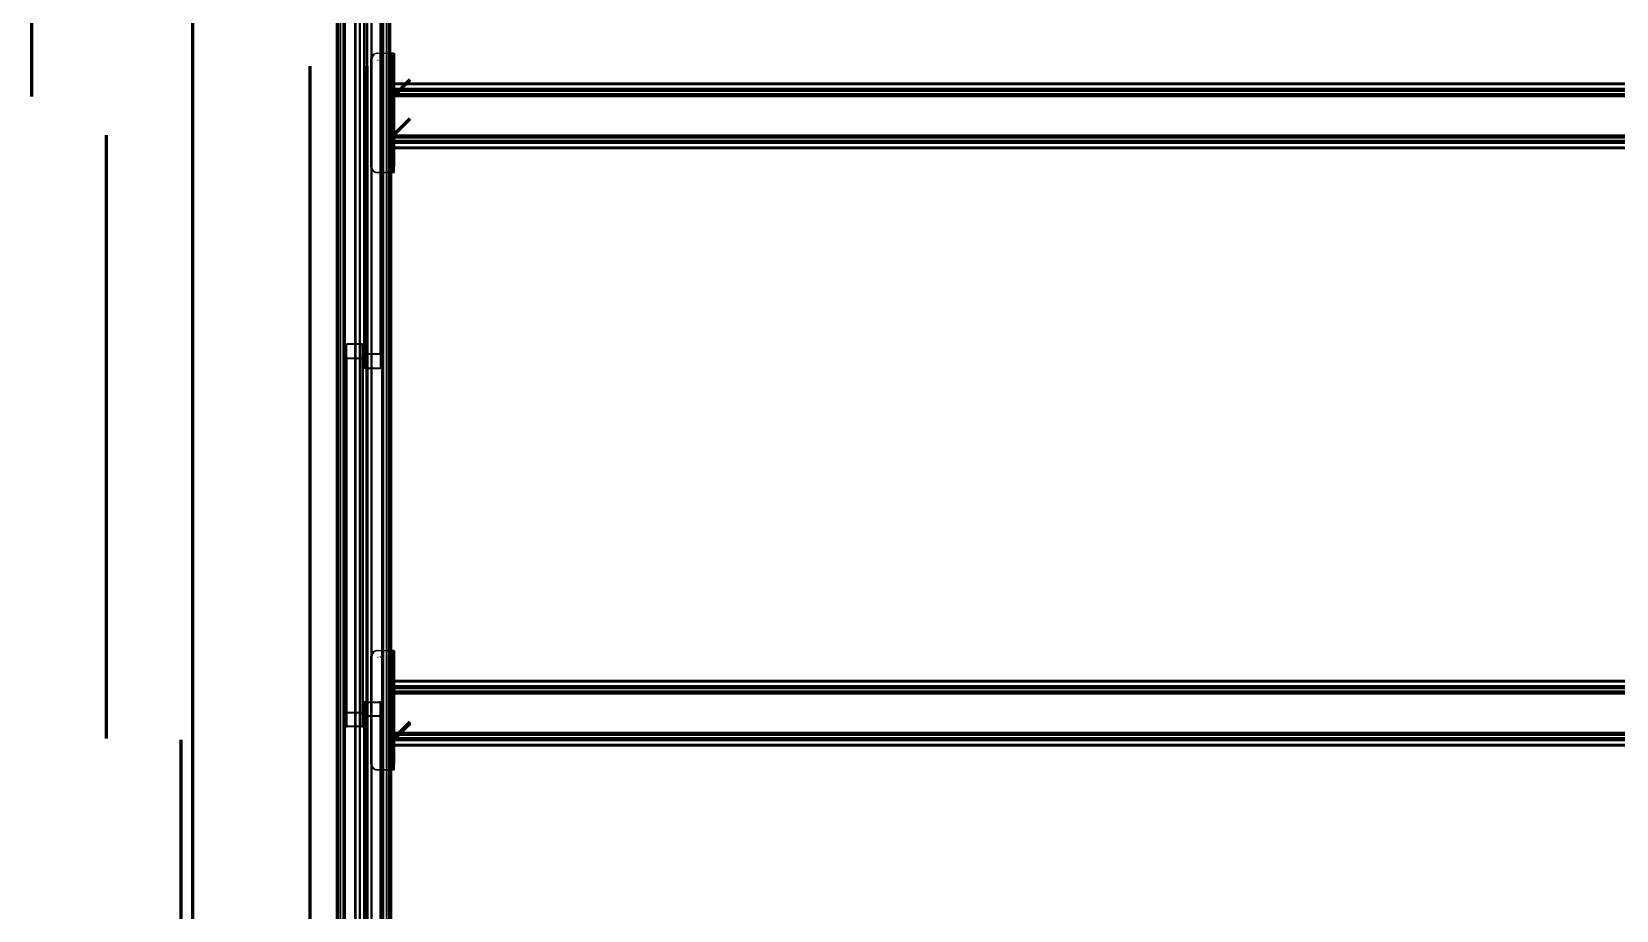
# Model space of a CAD drawing. Extents: x -1.15 to 3.72, y -0.59 to 4.79.
# Drawn here: x -1.021 to 1.632, y 0.879 to 2.35 of the extents above; entities that cross this region are included whole.
import ezdxf

# ---------------------------------------------------------------- set-up
doc = ezdxf.new("R2010")
doc.units = 0
doc.layers.add('DIMS', color=7, linetype='Continuous')
doc.layers.add('OUTLINES', color=7, linetype='Continuous', true_color=0x000009)

msp = doc.modelspace()

# ---------------------------------------------------------------- linework, layer by layer
at = {"layer": 'DIMS', "lineweight": 60}
for p, q in [((-0.7512, -0.1599), (-0.7512, 4.7456)), ((-1.0208, 2.242), (-1.0208, 3.2515)), ((-0.555, 2.2928), (-0.555, -0.3561)), ((-0.4599, 2.2928), (-0.4599, -0.5916)), ((-0.4204, 2.2928), (-0.4204, -0.4739)), ((-0.4153, 2.242), (-0.3873, 2.27)), ((-0.4153, 2.1768), (-0.3873, 2.2048)), ((-0.8958, 1.167), (-0.8958, 2.1768)), ((-0.4153, 1.167), (-0.3873, 1.195)), ((-0.4153, 1.1645), (-0.3873, 1.1925)), ((-0.7708, 0.1546), (-0.7708, 1.1645))]:
    msp.add_line(p, q, dxfattribs=at)
at = {"layer": 'OUTLINES'}
for p, q in [((-0.5104, 4.7451), (-0.5104, -0.1549)), ((-0.5103, 4.7456), (-0.5103, -0.1544)), ((-0.5103, -0.1549), (-0.5103, 4.7451)), ((-0.51, 4.7456), (-0.51, -0.1544)), ((-0.51, 4.7451), (-0.51, -0.1549)), ((-0.5098, -0.1544), (-0.5098, 4.7456)), ((-0.5098, 4.7451), (-0.5098, -0.1549)), ((-0.5088, 4.7456), (-0.5088, -0.1544)), ((-0.5088, 4.7451), (-0.5088, -0.1549)), ((-0.5087, -0.1544), (-0.5087, 4.7456)), ((-0.5087, 4.7451), (-0.5087, -0.1549)), ((-0.5086, -0.1544), (-0.5086, 4.7456)), ((-0.5086, -0.1549), (-0.5086, 4.7451)), ((-0.5085, 4.7456), (-0.5085, -0.1544)), ((-0.5085, -0.1549), (-0.5085, 4.7451)), ((-0.508, -0.1544), (-0.508, 4.7456)), ((-0.508, -0.1549), (-0.508, 4.7451)), ((-0.5072, 4.7456), (-0.5072, -0.1544)), ((-0.5072, -0.1549), (-0.5072, 4.7451)), ((-0.5041, 4.7456), (-0.5041, -0.1544)), ((-0.5041, -0.1549), (-0.5041, 4.7451)), ((-0.4992, -0.1544), (-0.4992, 4.7456)), ((-0.4992, 4.7451), (-0.4992, -0.1549)), ((-0.4984, 4.7456), (-0.4984, -0.1544)), ((-0.4984, 4.7451), (-0.4984, -0.1549)), ((-0.4979, 4.7456), (-0.4979, -0.1544)), ((-0.4979, -0.1549), (-0.4979, 4.7451)), ((-0.4978, 4.7456), (-0.4978, -0.1544)), ((-0.4978, 4.7451), (-0.4978, -0.1549)), ((-0.4977, -0.1544), (-0.4977, 4.7456)), ((-0.4977, 4.7451), (-0.4977, -0.1549)), ((-0.4976, -0.1544), (-0.4976, 4.7456)), ((-0.4976, -0.1549), (-0.4976, 4.7451)), ((-0.4966, -0.1544), (-0.4966, 4.7456)), ((-0.4966, 4.7451), (-0.4966, -0.1549)), ((-0.4964, -0.1544), (-0.4964, 4.7456)), ((-0.4964, -0.1549), (-0.4964, 4.7451)), ((-0.4961, 4.7456), (-0.4961, -0.1544)), ((-0.4961, -0.1549), (-0.4961, 4.7451)), ((-0.496, -0.1549), (-0.496, 4.7451)), ((-0.4796, 4.7456), (-0.4796, -0.1544)), ((-0.4796, -0.1549), (-0.4796, 4.7451)), ((-0.4792, -0.1544), (-0.4792, 4.7456)), ((-0.4792, 4.7451), (-0.4792, -0.1549)), ((-0.4784, 4.7456), (-0.4784, -0.1544)), ((-0.4784, -0.1549), (-0.4784, 4.7451)), ((-0.4722, 4.7456), (-0.4722, -0.1544)), ((-0.4722, -0.1549), (-0.4722, 4.7451)), ((-0.4714, -0.1544), (-0.4714, 4.7456)), ((-0.4714, 4.7451), (-0.4714, -0.1549)), ((-0.471, 4.7456), (-0.471, -0.1544)), ((-0.471, -0.1549), (-0.471, 4.7451)), ((-0.4599, -0.1544), (-0.4599, 4.7456)), ((-0.4599, 4.7451), (-0.4599, -0.1549)), ((-0.4595, 4.7456), (-0.4595, -0.1544)), ((-0.4595, -0.1549), (-0.4595, 4.7451)), ((-0.4587, -0.1544), (-0.4587, 4.7456)), ((-0.4587, 4.7451), (-0.4587, -0.1549)), ((-0.4525, -0.1544), (-0.4525, 4.7456)), ((-0.4525, 4.7451), (-0.4525, -0.1549)), ((-0.4517, 4.7456), (-0.4517, -0.1544)), ((-0.4517, -0.1549), (-0.4517, 4.7451)), ((-0.4516, 4.7456), (-0.4516, -0.1544)), ((-0.4516, -0.1549), (-0.4516, 4.7451)), ((-0.4512, -0.1544), (-0.4512, 4.7456)), ((-0.4512, 4.7451), (-0.4512, -0.1549)), ((-0.4349, -0.1544), (-0.4349, 4.7456)), ((-0.4347, -0.1544), (-0.4347, 4.7456)), ((-0.4347, 4.7451), (-0.4347, -0.1549)), ((-0.4345, -0.1544), (-0.4345, 4.7456)), ((-0.4345, -0.1549), (-0.4345, 4.7451)), ((-0.4342, 4.7456), (-0.4342, -0.1544)), ((-0.4342, -0.1549), (-0.4342, 4.7451)), ((-0.4333, -0.1544), (-0.4333, 4.7456)), ((-0.4333, -0.1549), (-0.4333, 4.7451)), ((-0.4332, 4.7456), (-0.4332, -0.1544)), ((-0.4332, -0.1549), (-0.4332, 4.7451)), ((-0.4331, 4.7456), (-0.4331, -0.1544)), ((-0.4331, 4.7451), (-0.4331, -0.1549)), ((-0.433, -0.1544), (-0.433, 4.7456)), ((-0.433, 4.7451), (-0.433, -0.1549)), ((-0.4325, 4.7456), (-0.4325, -0.1544)), ((-0.4325, 4.7451), (-0.4325, -0.1549)), ((-0.4317, 4.7456), (-0.4317, -0.1544)), ((-0.4317, -0.1549), (-0.4317, 4.7451)), ((-0.4268, -0.1544), (-0.4268, 4.7456)), ((-0.4268, 4.7451), (-0.4268, -0.1549)), ((-0.4236, -0.1544), (-0.4236, 4.7456)), ((-0.4236, 4.7451), (-0.4236, -0.1549)), ((-0.4228, -0.1544), (-0.4228, 4.7456)), ((-0.4228, -0.1549), (-0.4228, 4.7451)), ((-0.4223, -0.1544), (-0.4223, 4.7456)), ((-0.4223, 4.7451), (-0.4223, -0.1549)), ((-0.4222, -0.1544), (-0.4222, 4.7456)), ((-0.4222, -0.1549), (-0.4222, 4.7451)), ((-0.4221, 4.7456), (-0.4221, -0.1544)), ((-0.4221, -0.1549), (-0.4221, 4.7451)), ((-0.422, 4.7456), (-0.422, -0.1544)), ((-0.422, 4.7451), (-0.422, -0.1549)), ((-0.4211, 4.7456), (-0.4211, -0.1544)), ((-0.4211, -0.1549), (-0.4211, 4.7451)), ((-0.4209, 4.7456), (-0.4209, -0.1544)), ((-0.4209, 4.7451), (-0.4209, -0.1549)), ((-0.4206, -0.1544), (-0.4206, 4.7456)), ((-0.4206, 4.7451), (-0.4206, -0.1549)), ((-0.4204, 4.7456), (-0.4204, -0.1544)), ((-0.4649, 1.8099), (-0.4649, 2.4273)), ((-0.4639, 1.8108), (-0.4639, 2.4281)), ((-0.4637, 2.4267), (-0.4637, 1.8094)), ((-0.4632, 2.4271), (-0.4632, 1.8098)), ((-0.4625, 1.8111), (-0.4625, 2.4284)), ((-0.4625, 1.8099), (-0.4625, 2.4273)), ((-0.4381, 2.4284), (-0.4381, 1.8111)), ((-0.4381, 2.4273), (-0.4381, 1.8099)), ((-0.4374, 2.4271), (-0.4374, 1.8098)), ((-0.4369, 2.4267), (-0.4369, 1.8094)), ((-0.4367, 1.8108), (-0.4367, 2.4281)), ((-0.4367, 1.8088), (-0.4367, 2.4261)), ((-0.4367, 1.8061), (-0.4367, 2.4235)), ((-0.4357, 1.8099), (-0.4357, 2.4273)), ((-0.4353, 1.8088), (-0.4353, 2.4261)), ((-0.4353, 2.4235), (-0.4353, 1.8061)), ((-0.4649, 1.7874), (-0.4649, 2.4047)), ((-0.4639, 1.7866), (-0.4639, 2.4039)), ((-0.4637, 2.4053), (-0.4637, 1.788)), ((-0.4632, 2.4049), (-0.4632, 1.7876)), ((-0.4374, 2.4049), (-0.4374, 1.7876)), ((-0.4369, 2.4053), (-0.4369, 1.788)), ((-0.4367, 1.7912), (-0.4367, 2.4086)), ((-0.4367, 2.4059), (-0.4367, 1.7886)), ((-0.4367, 1.7866), (-0.4367, 2.4039)), ((-0.4357, 1.7874), (-0.4357, 2.4047)), ((-0.4353, 1.7912), (-0.4353, 2.4086)), ((-0.4353, 2.4059), (-0.4353, 1.7886)), ((-0.4514, 2.3093), (-0.4524, 2.3069)), ((-0.4522, 2.3076), (-0.4515, 2.3091)), ((-0.4515, 2.3091), (-0.4506, 2.3105)), ((-0.4498, 2.3114), (-0.4514, 2.3093)), ((-0.4499, 2.3093), (-0.4509, 2.3069)), ((-0.4504, 2.3107), (-0.4488, 2.3122)), ((-0.4483, 2.3114), (-0.4499, 2.3093)), ((-0.4478, 2.3129), (-0.4498, 2.3114)), ((-0.4488, 2.3122), (-0.447, 2.3134)), ((-0.4462, 2.3129), (-0.4483, 2.3114)), ((-0.4453, 2.3139), (-0.4478, 2.3129)), ((-0.447, 2.3134), (-0.4449, 2.314)), ((-0.4438, 2.3139), (-0.4462, 2.3129)), ((-0.4428, 2.3143), (-0.4453, 2.3139)), ((-0.4449, 2.314), (-0.4428, 2.3143)), ((-0.4412, 2.3143), (-0.4438, 2.3139)), ((-0.4428, 2.3143), (-0.4228, 2.3143)), ((-0.4412, 2.3143), (-0.4212, 2.3143)), ((-0.4212, 2.3143), (-0.4228, 2.3143)), ((-0.4228, 2.3143), (-0.4204, 2.3143)), ((-0.4212, 2.3143), (-0.4197, 2.3143)), ((-0.4189, 2.3143), (-0.4212, 2.3143)), ((-0.4199, 2.3143), (-0.4212, 2.3143)), ((-0.4212, 2.1143), (-0.4212, 2.3143)), ((-0.4204, 2.3143), (-0.4184, 2.3143)), ((-0.4204, 2.3143), (-0.4204, 2.1143)), ((-0.4191, 2.3143), (-0.4199, 2.3143)), ((-0.4199, 2.1143), (-0.4199, 2.3143)), ((-0.4197, 2.3143), (-0.4184, 2.3143)), ((-0.4197, 2.3143), (-0.4197, 2.1143)), ((-0.4191, 2.1143), (-0.4191, 2.3143)), ((-0.4168, 2.3143), (-0.4189, 2.3143)), ((-0.4189, 2.1143), (-0.4189, 2.3143)), ((-0.4153, 2.3139), (-0.4188, 2.3139)), ((-0.4188, 2.3129), (-0.4188, 2.3139)), ((-0.4188, 2.3114), (-0.4188, 2.3129)), ((-0.4188, 2.3093), (-0.4188, 2.3114)), ((-0.4153, 2.3093), (-0.4188, 2.3093)), ((-0.4188, 2.3069), (-0.4188, 2.3093)), ((-0.4184, 2.3143), (-0.4175, 2.3143)), ((-0.4184, 2.3143), (-0.4184, 2.1143)), ((-0.4184, 2.3143), (-0.4167, 2.3143)), ((-0.4175, 2.3143), (-0.4175, 2.1143)), ((-0.4172, 2.3139), (-0.4137, 2.3139)), ((-0.4172, 2.3139), (-0.4172, 2.3129)), ((-0.4172, 2.3129), (-0.4172, 2.3114)), ((-0.4172, 2.3114), (-0.4172, 2.3093)), ((-0.4172, 2.3093), (-0.4137, 2.3093)), ((-0.4172, 2.3093), (-0.4172, 2.3069)), ((-0.4151, 2.3143), (-0.4168, 2.3143)), ((-0.4168, 2.1143), (-0.4168, 2.3143)), ((-0.4167, 2.3143), (-0.4156, 2.3143)), ((-0.4167, 2.3143), (-0.4167, 2.1143)), ((-0.4156, 2.3143), (-0.4156, 2.1143)), ((-0.4153, 2.3129), (-0.4153, 2.3139)), ((-0.4153, 2.3114), (-0.4153, 2.3129)), ((-0.4153, 2.3093), (-0.4153, 2.3114)), ((-0.4153, 2.3069), (-0.4153, 2.3093)), ((-0.4141, 2.3143), (-0.4151, 2.3143)), ((-0.4151, 2.1143), (-0.4151, 2.3143)), ((-0.4141, 2.1143), (-0.4141, 2.3143)), ((-0.4137, 2.3139), (-0.4137, 2.3129)), ((-0.4137, 2.3129), (-0.4137, 2.3114)), ((-0.4137, 2.3114), (-0.4137, 2.3093)), ((-0.4137, 2.3093), (-0.4137, 2.3069)), ((-0.4524, 2.3069), (-0.4528, 2.3043)), ((-0.4528, 2.3043), (-0.4526, 2.306)), ((-0.4528, 2.1243), (-0.4528, 2.3043)), ((-0.4526, 2.306), (-0.4522, 2.3076)), ((-0.4509, 2.3069), (-0.4512, 2.3043)), ((-0.4512, 2.1243), (-0.4512, 2.3043)), ((-0.4418, 2.3029), (-0.4408, 2.3029)), ((-0.4368, 2.3035), (-0.4378, 2.3034)), ((-0.4188, 2.3043), (-0.4188, 2.3069)), ((-0.4188, 2.1243), (-0.4188, 2.3043)), ((-0.4172, 2.3069), (-0.4172, 2.3043)), ((-0.4172, 2.3043), (-0.4172, 2.1243)), ((-0.4153, 2.3043), (-0.4153, 2.3069)), ((-0.4153, 2.3043), (-0.4153, 2.1243)), ((-0.4137, 2.3069), (-0.4137, 2.3043)), ((-0.4137, 2.3043), (-0.4137, 2.1243)), ((3.5847, 2.2643), (-0.4153, 2.2643)), ((3.5847, 2.264), (-0.4153, 2.264)), ((-0.4153, 2.264), (-0.4153, 2.2631)), ((3.5847, 2.2631), (-0.4153, 2.2631)), ((-0.4153, 2.2631), (-0.4153, 2.2619)), ((-0.4153, 2.2629), (3.5847, 2.2629)), ((-0.4153, 2.2625), (-0.4153, 2.2619)), ((-0.4153, 2.2625), (3.5847, 2.2625)), ((-0.4153, 2.2619), (-0.4153, 2.2554)), ((-0.4153, 2.2619), (3.5847, 2.2619)), ((-0.4153, 2.2554), (-0.4153, 2.2547)), ((3.5847, 2.2551), (-0.4153, 2.2551)), ((-0.4137, 2.2643), (3.5863, 2.2643)), ((-0.4137, 2.264), (3.5863, 2.264)), ((-0.4137, 2.2631), (-0.4137, 2.264)), ((-0.4137, 2.2631), (3.5863, 2.2631)), ((-0.4137, 2.2619), (-0.4137, 2.2631)), ((3.5863, 2.2629), (-0.4137, 2.2629)), ((-0.4137, 2.2619), (-0.4137, 2.2625)), ((3.5863, 2.2625), (-0.4137, 2.2625)), ((-0.4137, 2.2619), (-0.4137, 2.2554)), ((3.5863, 2.2619), (-0.4137, 2.2619)), ((-0.4137, 2.2547), (-0.4137, 2.2554)), ((-0.4137, 2.2551), (3.5863, 2.2551)), ((-0.4153, 2.2547), (3.5847, 2.2547)), ((-0.4153, 2.2547), (-0.4153, 2.2541)), ((-0.4153, 2.2545), (-0.4153, 2.2521)), ((3.5847, 2.2541), (-0.4153, 2.2541)), ((-0.4153, 2.2541), (-0.4153, 2.2536)), ((-0.4153, 2.2511), (-0.4153, 2.2536)), ((-0.4153, 2.2521), (-0.4153, 2.2515)), ((-0.4153, 2.2515), (3.5847, 2.2515)), ((-0.4153, 2.2515), (-0.4153, 2.2509)), ((3.5847, 2.2509), (-0.4153, 2.2509)), ((-0.4153, 2.2509), (-0.4153, 2.2502)), ((-0.4153, 2.2506), (3.5847, 2.2506)), ((-0.4153, 2.2502), (-0.4153, 2.2465)), ((-0.4153, 2.2458), (-0.4153, 2.2465)), ((-0.4153, 2.2461), (3.5847, 2.2461)), ((3.5847, 2.2458), (-0.4153, 2.2458)), ((-0.4153, 2.2451), (-0.4153, 2.2458)), ((-0.4153, 2.2455), (-0.4153, 2.2431)), ((-0.4153, 2.2451), (3.5847, 2.2451)), ((-0.4153, 2.2446), (-0.4153, 2.2422)), ((-0.4153, 2.2426), (-0.4153, 2.2431)), ((3.5847, 2.2426), (-0.4153, 2.2426)), ((-0.4153, 2.242), (-0.4153, 2.2426)), ((-0.4153, 2.242), (3.5847, 2.242)), ((-0.4153, 2.2413), (-0.4153, 2.242)), ((-0.4153, 2.2419), (3.5847, 2.2419)), ((3.5847, 2.2416), (-0.4153, 2.2416)), ((-0.4153, 2.2413), (-0.4153, 2.1773)), ((3.5863, 2.2547), (-0.4137, 2.2547)), ((-0.4137, 2.2541), (-0.4137, 2.2547)), ((-0.4137, 2.2545), (-0.4137, 2.2521)), ((-0.4137, 2.2541), (3.5863, 2.2541)), ((-0.4137, 2.2536), (-0.4137, 2.2541)), ((-0.4137, 2.2536), (-0.4137, 2.2511)), ((-0.4137, 2.2515), (-0.4137, 2.2521)), ((3.5863, 2.2515), (-0.4137, 2.2515)), ((-0.4137, 2.2509), (-0.4137, 2.2515)), ((-0.4137, 2.2509), (3.5863, 2.2509)), ((-0.4137, 2.2502), (-0.4137, 2.2509)), ((3.5863, 2.2506), (-0.4137, 2.2506)), ((-0.4137, 2.2502), (-0.4137, 2.2465)), ((-0.4137, 2.2465), (-0.4137, 2.2458)), ((3.5863, 2.2461), (-0.4137, 2.2461)), ((-0.4137, 2.2458), (3.5863, 2.2458)), ((-0.4137, 2.2458), (-0.4137, 2.2451)), ((-0.4137, 2.2455), (-0.4137, 2.2431)), ((3.5863, 2.2451), (-0.4137, 2.2451)), ((-0.4137, 2.2422), (-0.4137, 2.2446)), ((-0.4137, 2.2431), (-0.4137, 2.2426)), ((-0.4137, 2.2426), (3.5863, 2.2426)), ((-0.4137, 2.2426), (-0.4137, 2.242)), ((3.5863, 2.242), (-0.4137, 2.242)), ((-0.4137, 2.242), (-0.4137, 2.2413)), ((3.5863, 2.2419), (-0.4137, 2.2419)), ((-0.4137, 2.2416), (3.5863, 2.2416)), ((-0.4137, 2.2413), (-0.4137, 2.1773)), ((-0.4153, 2.1773), (-0.4153, 2.1766)), ((3.5847, 2.1769), (-0.4153, 2.1769)), ((-0.4153, 2.1766), (3.5847, 2.1766)), ((-0.4153, 2.1766), (-0.4153, 2.176)), ((-0.4153, 2.1764), (-0.4153, 2.1739)), ((3.5847, 2.176), (-0.4153, 2.176)), ((-0.4153, 2.176), (-0.4153, 2.1754)), ((-0.4153, 2.173), (-0.4153, 2.1754)), ((-0.4137, 2.1766), (-0.4137, 2.1773)), ((-0.4137, 2.1769), (3.5863, 2.1769)), ((3.5863, 2.1766), (-0.4137, 2.1766)), ((-0.4137, 2.176), (-0.4137, 2.1766)), ((-0.4137, 2.1764), (-0.4137, 2.1739)), ((-0.4137, 2.176), (3.5863, 2.176)), ((-0.4137, 2.1754), (-0.4137, 2.176)), ((-0.4137, 2.1754), (-0.4137, 2.173)), ((-0.4153, 2.1734), (-0.4153, 2.1739)), ((3.5847, 2.1734), (-0.4153, 2.1734)), ((-0.4153, 2.1728), (-0.4153, 2.1734)), ((-0.4153, 2.1728), (3.5847, 2.1728)), ((-0.4153, 2.1721), (-0.4153, 2.1728)), ((3.5847, 2.1724), (-0.4153, 2.1724)), ((-0.4153, 2.1721), (-0.4153, 2.1683)), ((-0.4153, 2.1677), (-0.4153, 2.1683)), ((-0.4153, 2.168), (3.5847, 2.168)), ((3.5847, 2.1677), (-0.4153, 2.1677)), ((-0.4153, 2.167), (-0.4153, 2.1677)), ((-0.4153, 2.1674), (-0.4153, 2.165)), ((-0.4153, 2.167), (3.5847, 2.167)), ((-0.4153, 2.1665), (-0.4153, 2.1641)), ((-0.4153, 2.165), (-0.4153, 2.1645)), ((-0.4153, 2.1645), (3.5847, 2.1645)), ((-0.4153, 2.1645), (-0.4153, 2.1639)), ((3.5847, 2.1639), (-0.4153, 2.1639)), ((-0.4153, 2.1639), (-0.4153, 2.1632)), ((3.5847, 2.1638), (-0.4153, 2.1638)), ((-0.4153, 2.1635), (3.5847, 2.1635)), ((-0.4153, 2.1632), (-0.4153, 2.1567)), ((-0.4153, 2.1555), (-0.4153, 2.1567)), ((-0.4153, 2.1561), (-0.4153, 2.1567)), ((3.5847, 2.1567), (-0.4153, 2.1567)), ((3.5847, 2.1561), (-0.4153, 2.1561)), ((3.5847, 2.1556), (-0.4153, 2.1556)), ((-0.4153, 2.1555), (3.5847, 2.1555)), ((-0.4153, 2.1546), (-0.4153, 2.1555)), ((-0.4153, 2.1546), (3.5847, 2.1546)), ((-0.4137, 2.1739), (-0.4137, 2.1734)), ((-0.4137, 2.1734), (3.5863, 2.1734)), ((-0.4137, 2.1734), (-0.4137, 2.1728)), ((3.5863, 2.1728), (-0.4137, 2.1728)), ((-0.4137, 2.1728), (-0.4137, 2.1721)), ((-0.4137, 2.1724), (3.5863, 2.1724)), ((-0.4137, 2.1721), (-0.4137, 2.1683)), ((-0.4137, 2.1683), (-0.4137, 2.1677)), ((3.5863, 2.168), (-0.4137, 2.168)), ((-0.4137, 2.1677), (3.5863, 2.1677)), ((-0.4137, 2.1677), (-0.4137, 2.167)), ((-0.4137, 2.1674), (-0.4137, 2.165)), ((3.5863, 2.167), (-0.4137, 2.167)), ((-0.4137, 2.1641), (-0.4137, 2.1665)), ((-0.4137, 2.1645), (-0.4137, 2.165)), ((3.5863, 2.1645), (-0.4137, 2.1645)), ((-0.4137, 2.1639), (-0.4137, 2.1645)), ((-0.4137, 2.1639), (3.5863, 2.1639)), ((-0.4137, 2.1632), (-0.4137, 2.1639)), ((-0.4137, 2.1638), (3.5863, 2.1638)), ((3.5863, 2.1635), (-0.4137, 2.1635)), ((-0.4137, 2.1632), (-0.4137, 2.1567)), ((-0.4137, 2.1567), (-0.4137, 2.1555)), ((-0.4137, 2.1567), (-0.4137, 2.1561)), ((-0.4137, 2.1567), (3.5863, 2.1567)), ((-0.4137, 2.1561), (3.5863, 2.1561)), ((-0.4137, 2.1556), (3.5863, 2.1556)), ((3.5863, 2.1555), (-0.4137, 2.1555)), ((-0.4137, 2.1555), (-0.4137, 2.1546)), ((3.5863, 2.1546), (-0.4137, 2.1546)), ((-0.4528, 2.1243), (-0.4524, 2.1217)), ((-0.4509, 2.1217), (-0.4512, 2.1243)), ((-0.4188, 2.1217), (-0.4188, 2.1243)), ((-0.4172, 2.1243), (-0.4172, 2.1217)), ((-0.4153, 2.1243), (-0.4153, 2.1217)), ((-0.4137, 2.1217), (-0.4137, 2.1243)), ((-0.4524, 2.1217), (-0.4514, 2.1193)), ((-0.4514, 2.1193), (-0.4498, 2.1172)), ((-0.4499, 2.1193), (-0.4509, 2.1217)), ((-0.4483, 2.1172), (-0.4499, 2.1193)), ((-0.4498, 2.1172), (-0.4478, 2.1156)), ((-0.4462, 2.1156), (-0.4483, 2.1172)), ((-0.4478, 2.1156), (-0.4453, 2.1146)), ((-0.4438, 2.1146), (-0.4462, 2.1156)), ((-0.4453, 2.1146), (-0.4428, 2.1143)), ((-0.4412, 2.1143), (-0.4438, 2.1146)), ((-0.4428, 2.1143), (-0.4228, 2.1143)), ((-0.4212, 2.1143), (-0.4412, 2.1143)), ((-0.4228, 2.1143), (-0.4212, 2.1143)), ((-0.4204, 2.1143), (-0.4228, 2.1143)), ((-0.4197, 2.1143), (-0.4212, 2.1143)), ((-0.4212, 2.1143), (-0.4189, 2.1143)), ((-0.4212, 2.1143), (-0.4199, 2.1143)), ((-0.4184, 2.1143), (-0.4204, 2.1143)), ((-0.4199, 2.1143), (-0.4191, 2.1143)), ((-0.4184, 2.1143), (-0.4197, 2.1143)), ((-0.4189, 2.1143), (-0.4168, 2.1143)), ((-0.4188, 2.1193), (-0.4188, 2.1217)), ((-0.4188, 2.1193), (-0.4153, 2.1193)), ((-0.4188, 2.1172), (-0.4188, 2.1193)), ((-0.4188, 2.1156), (-0.4188, 2.1172)), ((-0.4188, 2.1146), (-0.4188, 2.1156)), ((-0.4188, 2.1146), (-0.4153, 2.1146)), ((-0.4175, 2.1143), (-0.4184, 2.1143)), ((-0.4167, 2.1143), (-0.4184, 2.1143)), ((-0.4172, 2.1217), (-0.4172, 2.1193)), ((-0.4137, 2.1193), (-0.4172, 2.1193)), ((-0.4172, 2.1193), (-0.4172, 2.1172)), ((-0.4172, 2.1172), (-0.4172, 2.1156)), ((-0.4172, 2.1156), (-0.4172, 2.1146)), ((-0.4137, 2.1146), (-0.4172, 2.1146)), ((-0.4168, 2.1143), (-0.4151, 2.1143)), ((-0.4156, 2.1143), (-0.4167, 2.1143)), ((-0.4153, 2.1217), (-0.4153, 2.1193)), ((-0.4153, 2.1193), (-0.4153, 2.1172)), ((-0.4153, 2.1172), (-0.4153, 2.1156)), ((-0.4153, 2.1156), (-0.4153, 2.1146)), ((-0.4151, 2.1143), (-0.4141, 2.1143)), ((-0.4137, 2.1193), (-0.4137, 2.1217)), ((-0.4137, 2.1172), (-0.4137, 2.1193)), ((-0.4137, 2.1156), (-0.4137, 2.1172)), ((-0.4137, 2.1146), (-0.4137, 2.1156)), ((-0.4953, 1.8255), (-0.4949, 1.8266)), ((-0.4953, 1.8255), (-0.4953, 1.8228)), ((-0.4953, 1.2088), (-0.4953, 1.8255)), ((-0.4953, 1.8228), (-0.4953, 1.2061)), ((-0.4939, 1.8228), (-0.4953, 1.8228)), ((-0.4953, 1.8079), (-0.4953, 1.8053)), ((-0.4953, 1.1912), (-0.4953, 1.8079)), ((-0.4953, 1.8079), (-0.4939, 1.8079)), ((-0.4953, 1.8053), (-0.4953, 1.1886)), ((-0.4949, 1.8041), (-0.4953, 1.8053)), ((-0.4949, 1.8266), (-0.4939, 1.8275)), ((-0.4949, 1.8266), (-0.4949, 1.21)), ((-0.4949, 1.8041), (-0.4949, 1.1874)), ((-0.4939, 1.8032), (-0.4949, 1.8041)), ((-0.4939, 1.8275), (-0.4925, 1.8278)), ((-0.4939, 1.8275), (-0.4939, 1.2108)), ((-0.4939, 1.8255), (-0.4937, 1.8261)), ((-0.4939, 1.2088), (-0.4939, 1.8255)), ((-0.4939, 1.8255), (-0.4939, 1.8228)), ((-0.4939, 1.8228), (-0.4939, 1.2061)), ((-0.4939, 1.8079), (-0.4939, 1.8053)), ((-0.4939, 1.8079), (-0.4939, 1.1912)), ((-0.4937, 1.8047), (-0.4939, 1.8053)), ((-0.4939, 1.8053), (-0.4939, 1.1886)), ((-0.4937, 1.8261), (-0.4932, 1.8265)), ((-0.4937, 1.2094), (-0.4937, 1.8261)), ((-0.4937, 1.188), (-0.4937, 1.8047)), ((-0.4932, 1.8042), (-0.4937, 1.8047)), ((-0.4932, 1.8265), (-0.4925, 1.8266)), ((-0.4932, 1.2098), (-0.4932, 1.8265)), ((-0.4932, 1.1876), (-0.4932, 1.8042)), ((-0.4925, 1.8041), (-0.4932, 1.8042)), ((-0.4681, 1.8278), (-0.4925, 1.8278)), ((-0.4681, 1.8266), (-0.4925, 1.8266)), ((-0.4925, 1.1874), (-0.4925, 1.8041)), ((-0.4925, 1.8041), (-0.4681, 1.8041)), ((-0.4681, 1.8278), (-0.4667, 1.8275)), ((-0.4681, 1.8266), (-0.4674, 1.8265)), ((-0.4674, 1.8042), (-0.4681, 1.8041)), ((-0.4681, 1.8041), (-0.4681, 1.1874)), ((-0.4674, 1.2098), (-0.4674, 1.8265)), ((-0.4674, 1.8265), (-0.4669, 1.8261)), ((-0.4669, 1.8047), (-0.4674, 1.8042)), ((-0.4674, 1.1876), (-0.4674, 1.8042)), ((-0.4669, 1.2094), (-0.4669, 1.8261)), ((-0.4669, 1.8261), (-0.4667, 1.8255)), ((-0.4667, 1.8053), (-0.4669, 1.8047)), ((-0.4669, 1.188), (-0.4669, 1.8047)), ((-0.4667, 1.8275), (-0.4657, 1.8266)), ((-0.4667, 1.8275), (-0.4667, 1.2108)), ((-0.4667, 1.8053), (-0.4667, 1.8255)), ((-0.4667, 1.8124), (-0.4653, 1.8124)), ((-0.4667, 1.8115), (-0.4667, 1.8124)), ((-0.4667, 1.8124), (-0.4667, 1.8108)), ((-0.4667, 1.8115), (-0.4653, 1.8115)), ((-0.4667, 1.8085), (-0.4667, 1.8115)), ((-0.4667, 1.8108), (-0.4653, 1.8108)), ((-0.4667, 1.8108), (-0.4667, 1.8074)), ((-0.4653, 1.8085), (-0.4667, 1.8085)), ((-0.4667, 1.8047), (-0.4667, 1.8085)), ((-0.4667, 1.8074), (-0.4653, 1.8074)), ((-0.4667, 1.8074), (-0.4667, 1.8037)), ((-0.4667, 1.8047), (-0.4653, 1.8047)), ((-0.4667, 1.802), (-0.4667, 1.8047)), ((-0.4657, 1.8041), (-0.4667, 1.8032)), ((-0.4657, 1.8266), (-0.4653, 1.8255)), ((-0.4657, 1.8266), (-0.4657, 1.21)), ((-0.4653, 1.8053), (-0.4657, 1.8041)), ((-0.4657, 1.8041), (-0.4657, 1.1874)), ((-0.4653, 1.8053), (-0.4653, 1.8255)), ((-0.4639, 1.8124), (-0.4653, 1.8124)), ((-0.4653, 1.8124), (-0.4653, 1.8103)), ((-0.4653, 1.8124), (-0.4653, 1.8115)), ((-0.4653, 1.8108), (-0.4653, 1.8124)), ((-0.4639, 1.812), (-0.4653, 1.812)), ((-0.4653, 1.8093), (-0.4653, 1.812)), ((-0.4653, 1.8115), (-0.4653, 1.8085)), ((-0.4653, 1.8074), (-0.4653, 1.8108)), ((-0.4639, 1.8103), (-0.4653, 1.8103)), ((-0.4653, 1.8103), (-0.4653, 1.8067)), ((-0.4653, 1.8088), (-0.4649, 1.8099)), ((-0.4639, 1.8093), (-0.4653, 1.8093)), ((-0.4653, 1.8056), (-0.4653, 1.8093)), ((-0.4653, 1.8088), (-0.4653, 1.7886)), ((-0.4653, 1.8085), (-0.4653, 1.8047)), ((-0.4653, 1.8037), (-0.4653, 1.8074)), ((-0.4639, 1.8067), (-0.4653, 1.8067)), ((-0.4653, 1.8067), (-0.4653, 1.8033)), ((-0.4653, 1.8056), (-0.4639, 1.8056)), ((-0.4653, 1.8025), (-0.4653, 1.8056)), ((-0.4653, 1.8047), (-0.4653, 1.802)), ((-0.4649, 1.8099), (-0.4639, 1.8108)), ((-0.4639, 1.8103), (-0.4639, 1.8124)), ((-0.4639, 1.812), (-0.4639, 1.8093)), ((-0.4639, 1.8108), (-0.4625, 1.8111)), ((-0.4639, 1.8067), (-0.4639, 1.8103)), ((-0.4639, 1.8088), (-0.4637, 1.8094)), ((-0.4639, 1.8093), (-0.4639, 1.8056)), ((-0.4639, 1.8088), (-0.4639, 1.7886)), ((-0.4639, 1.8033), (-0.4639, 1.8067)), ((-0.4639, 1.8056), (-0.4639, 1.8025)), ((-0.4637, 1.8094), (-0.4632, 1.8098)), ((-0.4632, 1.8098), (-0.4625, 1.8099)), ((-0.4381, 1.8111), (-0.4625, 1.8111)), ((-0.4381, 1.8099), (-0.4625, 1.8099)), ((-0.4381, 1.8111), (-0.4367, 1.8108)), ((-0.4381, 1.8099), (-0.4374, 1.8098)), ((-0.4374, 1.8098), (-0.4369, 1.8094)), ((-0.4369, 1.8094), (-0.4367, 1.8088)), ((-0.4367, 1.8108), (-0.4357, 1.8099)), ((-0.4367, 1.8061), (-0.4367, 1.8088)), ((-0.4353, 1.8061), (-0.4367, 1.8061)), ((-0.4357, 1.8099), (-0.4353, 1.8088)), ((-0.4353, 1.8061), (-0.4353, 1.8088)), ((-0.4939, 1.8032), (-0.4939, 1.1866)), ((-0.4925, 1.8029), (-0.4939, 1.8032)), ((-0.4925, 1.1863), (-0.4925, 1.8029)), ((-0.4925, 1.8029), (-0.4681, 1.8029)), ((-0.4667, 1.8032), (-0.4681, 1.8029)), ((-0.4681, 1.8029), (-0.4681, 1.1863)), ((-0.4667, 1.8037), (-0.4653, 1.8037)), ((-0.4667, 1.8037), (-0.4667, 1.8016)), ((-0.4667, 1.8032), (-0.4667, 1.1866)), ((-0.4667, 1.802), (-0.4653, 1.802)), ((-0.4667, 1.8016), (-0.4653, 1.8016)), ((-0.4653, 1.8016), (-0.4653, 1.8037)), ((-0.4639, 1.8033), (-0.4653, 1.8033)), ((-0.4653, 1.8033), (-0.4653, 1.8016)), ((-0.4639, 1.8025), (-0.4653, 1.8025)), ((-0.4653, 1.8016), (-0.4653, 1.8025)), ((-0.4639, 1.8016), (-0.4653, 1.8016)), ((-0.4649, 1.7874), (-0.4653, 1.7886)), ((-0.4639, 1.7866), (-0.4649, 1.7874)), ((-0.4639, 1.8016), (-0.4639, 1.8033)), ((-0.4639, 1.8025), (-0.4639, 1.8016)), ((-0.4637, 1.788), (-0.4639, 1.7886)), ((-0.4625, 1.7863), (-0.4639, 1.7866)), ((-0.4632, 1.7876), (-0.4637, 1.788)), ((-0.4625, 1.7874), (-0.4632, 1.7876)), ((-0.4625, 1.7874), (-0.4381, 1.7874)), ((-0.4625, 1.7863), (-0.4381, 1.7863)), ((-0.4374, 1.7876), (-0.4381, 1.7874)), ((-0.4367, 1.7866), (-0.4381, 1.7863)), ((-0.4369, 1.788), (-0.4374, 1.7876)), ((-0.4367, 1.7886), (-0.4369, 1.788)), ((-0.4367, 1.7912), (-0.4353, 1.7912)), ((-0.4367, 1.7886), (-0.4367, 1.7912)), ((-0.4357, 1.7874), (-0.4367, 1.7866)), ((-0.4353, 1.7886), (-0.4357, 1.7874)), ((-0.4353, 1.7886), (-0.4353, 1.7912)), ((-0.4524, 1.3069), (-0.4528, 1.3043)), ((-0.4528, 1.3043), (-0.4526, 1.306)), ((-0.4528, 1.1243), (-0.4528, 1.3043)), ((-0.4526, 1.306), (-0.4522, 1.3076)), ((-0.4514, 1.3093), (-0.4524, 1.3069)), ((-0.4522, 1.3076), (-0.4515, 1.3091)), ((-0.4515, 1.3091), (-0.4506, 1.3105)), ((-0.4498, 1.3114), (-0.4514, 1.3093)), ((-0.4509, 1.3069), (-0.4512, 1.3043)), ((-0.4512, 1.1243), (-0.4512, 1.3043)), ((-0.4499, 1.3093), (-0.4509, 1.3069)), ((-0.4504, 1.3107), (-0.4488, 1.3122)), ((-0.4483, 1.3114), (-0.4499, 1.3093)), ((-0.4478, 1.3129), (-0.4498, 1.3114)), ((-0.4488, 1.3122), (-0.447, 1.3134)), ((-0.4462, 1.3129), (-0.4483, 1.3114)), ((-0.4453, 1.3139), (-0.4478, 1.3129)), ((-0.447, 1.3134), (-0.4449, 1.314)), ((-0.4438, 1.3139), (-0.4462, 1.3129)), ((-0.4428, 1.3143), (-0.4453, 1.3139)), ((-0.4449, 1.314), (-0.4428, 1.3143)), ((-0.4412, 1.3143), (-0.4438, 1.3139)), ((-0.4428, 1.3143), (-0.4228, 1.3143)), ((-0.4418, 1.3029), (-0.4408, 1.3029)), ((-0.4412, 1.3143), (-0.4212, 1.3143)), ((-0.4368, 1.3035), (-0.4378, 1.3034)), ((-0.4212, 1.3143), (-0.4228, 1.3143)), ((-0.4228, 1.3143), (-0.4204, 1.3143)), ((-0.4212, 1.3143), (-0.4197, 1.3143)), ((-0.4189, 1.3143), (-0.4212, 1.3143)), ((-0.4199, 1.3143), (-0.4212, 1.3143)), ((-0.4212, 1.1143), (-0.4212, 1.3143)), ((-0.4204, 1.3143), (-0.4184, 1.3143)), ((-0.4204, 1.3143), (-0.4204, 1.1143)), ((-0.4191, 1.3143), (-0.4199, 1.3143)), ((-0.4199, 1.1143), (-0.4199, 1.3143)), ((-0.4197, 1.3143), (-0.4184, 1.3143)), ((-0.4197, 1.3143), (-0.4197, 1.1143)), ((-0.4191, 1.1143), (-0.4191, 1.3143)), ((-0.4168, 1.3143), (-0.4189, 1.3143)), ((-0.4189, 1.1143), (-0.4189, 1.3143)), ((-0.4153, 1.3139), (-0.4188, 1.3139)), ((-0.4188, 1.3129), (-0.4188, 1.3139)), ((-0.4188, 1.3114), (-0.4188, 1.3129)), ((-0.4188, 1.3093), (-0.4188, 1.3114)), ((-0.4153, 1.3093), (-0.4188, 1.3093)), ((-0.4188, 1.3069), (-0.4188, 1.3093)), ((-0.4188, 1.3043), (-0.4188, 1.3069)), ((-0.4188, 1.1243), (-0.4188, 1.3043)), ((-0.4184, 1.3143), (-0.4175, 1.3143)), ((-0.4184, 1.3143), (-0.4184, 1.1143)), ((-0.4184, 1.3143), (-0.4167, 1.3143)), ((-0.4175, 1.3143), (-0.4175, 1.1143)), ((-0.4172, 1.3139), (-0.4137, 1.3139)), ((-0.4172, 1.3139), (-0.4172, 1.3129)), ((-0.4172, 1.3129), (-0.4172, 1.3114)), ((-0.4172, 1.3114), (-0.4172, 1.3093)), ((-0.4172, 1.3093), (-0.4137, 1.3093)), ((-0.4172, 1.3093), (-0.4172, 1.3069)), ((-0.4172, 1.3069), (-0.4172, 1.3043)), ((-0.4172, 1.3043), (-0.4172, 1.1243)), ((-0.4151, 1.3143), (-0.4168, 1.3143)), ((-0.4168, 1.1143), (-0.4168, 1.3143)), ((-0.4167, 1.3143), (-0.4156, 1.3143)), ((-0.4167, 1.3143), (-0.4167, 1.1143)), ((-0.4156, 1.3143), (-0.4156, 1.1143)), ((-0.4153, 1.3129), (-0.4153, 1.3139)), ((-0.4153, 1.3114), (-0.4153, 1.3129)), ((-0.4153, 1.3093), (-0.4153, 1.3114)), ((-0.4153, 1.3069), (-0.4153, 1.3093)), ((-0.4153, 1.3043), (-0.4153, 1.3069)), ((-0.4153, 1.3043), (-0.4153, 1.1243)), ((-0.4141, 1.3143), (-0.4151, 1.3143)), ((-0.4151, 1.1143), (-0.4151, 1.3143)), ((-0.4141, 1.1143), (-0.4141, 1.3143)), ((-0.4137, 1.3139), (-0.4137, 1.3129)), ((-0.4137, 1.3129), (-0.4137, 1.3114)), ((-0.4137, 1.3114), (-0.4137, 1.3093)), ((-0.4137, 1.3093), (-0.4137, 1.3069)), ((-0.4137, 1.3069), (-0.4137, 1.3043)), ((-0.4137, 1.3043), (-0.4137, 1.1243)), ((3.5847, 1.2643), (-0.4153, 1.2643)), ((3.5847, 1.264), (-0.4153, 1.264)), ((-0.4153, 1.264), (-0.4153, 1.2631)), ((3.5847, 1.2631), (-0.4153, 1.2631)), ((-0.4153, 1.2631), (-0.4153, 1.2619)), ((-0.4153, 1.2629), (3.5847, 1.2629)), ((-0.4153, 1.2625), (-0.4153, 1.2619)), ((-0.4153, 1.2625), (3.5847, 1.2625)), ((-0.4153, 1.2619), (-0.4153, 1.2554)), ((-0.4153, 1.2619), (3.5847, 1.2619)), ((-0.4153, 1.2554), (-0.4153, 1.2547)), ((3.5847, 1.2551), (-0.4153, 1.2551)), ((-0.4153, 1.2547), (3.5847, 1.2547)), ((-0.4153, 1.2547), (-0.4153, 1.2541)), ((-0.4153, 1.2545), (-0.4153, 1.2521)), ((3.5847, 1.2541), (-0.4153, 1.2541)), ((-0.4153, 1.2511), (-0.4153, 1.2536)), ((-0.4153, 1.2521), (-0.4153, 1.2515)), ((-0.4153, 1.2515), (3.5847, 1.2515)), ((-0.4153, 1.2515), (-0.4153, 1.2509)), ((3.5847, 1.2509), (-0.4153, 1.2509)), ((-0.4153, 1.2509), (-0.4153, 1.2502)), ((-0.4153, 1.2506), (3.5847, 1.2506)), ((-0.4153, 1.2502), (-0.4153, 1.2465)), ((-0.4137, 1.2643), (3.5863, 1.2643)), ((-0.4137, 1.264), (3.5863, 1.264)), ((-0.4137, 1.2631), (-0.4137, 1.264)), ((-0.4137, 1.2631), (3.5863, 1.2631)), ((-0.4137, 1.2619), (-0.4137, 1.2631)), ((3.5863, 1.2629), (-0.4137, 1.2629)), ((-0.4137, 1.2619), (-0.4137, 1.2625)), ((3.5863, 1.2625), (-0.4137, 1.2625)), ((-0.4137, 1.2619), (-0.4137, 1.2554)), ((3.5863, 1.2619), (-0.4137, 1.2619)), ((-0.4137, 1.2547), (-0.4137, 1.2554)), ((-0.4137, 1.2551), (3.5863, 1.2551)), ((3.5863, 1.2547), (-0.4137, 1.2547)), ((-0.4137, 1.2541), (-0.4137, 1.2547)), ((-0.4137, 1.2545), (-0.4137, 1.2521)), ((-0.4137, 1.2541), (3.5863, 1.2541)), ((-0.4137, 1.2536), (-0.4137, 1.2511)), ((-0.4137, 1.2515), (-0.4137, 1.2521)), ((3.5863, 1.2515), (-0.4137, 1.2515)), ((-0.4137, 1.2509), (-0.4137, 1.2515)), ((-0.4137, 1.2509), (3.5863, 1.2509)), ((-0.4137, 1.2502), (-0.4137, 1.2509)), ((3.5863, 1.2506), (-0.4137, 1.2506)), ((-0.4137, 1.2502), (-0.4137, 1.2465)), ((-0.4649, 1.2273), (-0.4653, 1.2261)), ((-0.4653, 1.2059), (-0.4653, 1.2261)), ((-0.4639, 1.2281), (-0.4649, 1.2273)), ((-0.4649, 0.6099), (-0.4649, 1.2273)), ((-0.4625, 1.2284), (-0.4639, 1.2281)), ((-0.4639, 0.6108), (-0.4639, 1.2281)), ((-0.4637, 1.2267), (-0.4639, 1.2261)), ((-0.4639, 1.2059), (-0.4639, 1.2261)), ((-0.4632, 1.2271), (-0.4637, 1.2267)), ((-0.4637, 1.2267), (-0.4637, 0.6094)), ((-0.4625, 1.2273), (-0.4632, 1.2271)), ((-0.4632, 1.2271), (-0.4632, 0.6098)), ((-0.4625, 1.2284), (-0.4381, 1.2284)), ((-0.4625, 0.6111), (-0.4625, 1.2284)), ((-0.4625, 1.2273), (-0.4381, 1.2273)), ((-0.4625, 0.6099), (-0.4625, 1.2273)), ((-0.4367, 1.2281), (-0.4381, 1.2284)), ((-0.4381, 1.2284), (-0.4381, 0.6111)), ((-0.4374, 1.2271), (-0.4381, 1.2273)), ((-0.4381, 1.2273), (-0.4381, 0.6099)), ((-0.4374, 1.2271), (-0.4374, 0.6098)), ((-0.4369, 1.2267), (-0.4374, 1.2271)), ((-0.4369, 1.2267), (-0.4369, 0.6094)), ((-0.4367, 1.2261), (-0.4369, 1.2267)), ((-0.4357, 1.2273), (-0.4367, 1.2281)), ((-0.4367, 0.6108), (-0.4367, 1.2281)), ((-0.4367, 0.6088), (-0.4367, 1.2261)), ((-0.4367, 1.2261), (-0.4367, 1.2235)), ((-0.4367, 1.2235), (-0.4353, 1.2235)), ((-0.4367, 0.6061), (-0.4367, 1.2235)), ((-0.4353, 1.2261), (-0.4357, 1.2273)), ((-0.4357, 0.6099), (-0.4357, 1.2273)), ((-0.4353, 1.2235), (-0.4353, 1.2261)), ((-0.4353, 0.6088), (-0.4353, 1.2261)), ((-0.4353, 1.2235), (-0.4353, 0.6061)), ((-0.4153, 1.2458), (-0.4153, 1.2465)), ((-0.4153, 1.2461), (3.5847, 1.2461)), ((3.5847, 1.2458), (-0.4153, 1.2458)), ((-0.4153, 1.2451), (-0.4153, 1.2458)), ((-0.4153, 1.2455), (-0.4153, 1.2431)), ((-0.4153, 1.2451), (3.5847, 1.2451)), ((-0.4153, 1.2446), (-0.4153, 1.2451)), ((-0.4153, 1.2446), (-0.4153, 1.2422)), ((-0.4153, 1.2426), (-0.4153, 1.2431)), ((3.5847, 1.2426), (-0.4153, 1.2426)), ((-0.4153, 1.242), (-0.4153, 1.2426)), ((-0.4153, 1.242), (3.5847, 1.242)), ((-0.4153, 1.2413), (-0.4153, 1.242)), ((-0.4153, 1.2419), (3.5847, 1.2419)), ((3.5847, 1.2416), (-0.4153, 1.2416)), ((-0.4153, 1.2413), (-0.4153, 1.1773)), ((-0.4137, 1.2465), (-0.4137, 1.2458)), ((3.5863, 1.2461), (-0.4137, 1.2461)), ((-0.4137, 1.2458), (3.5863, 1.2458)), ((-0.4137, 1.2458), (-0.4137, 1.2451)), ((-0.4137, 1.2455), (-0.4137, 1.2431)), ((3.5863, 1.2451), (-0.4137, 1.2451)), ((-0.4137, 1.2451), (-0.4137, 1.2446)), ((-0.4137, 1.2422), (-0.4137, 1.2446)), ((-0.4137, 1.2431), (-0.4137, 1.2426)), ((-0.4137, 1.2426), (3.5863, 1.2426)), ((-0.4137, 1.2426), (-0.4137, 1.242)), ((3.5863, 1.242), (-0.4137, 1.242)), ((-0.4137, 1.242), (-0.4137, 1.2413)), ((3.5863, 1.2419), (-0.4137, 1.2419)), ((-0.4137, 1.2416), (3.5863, 1.2416)), ((-0.4137, 1.2413), (-0.4137, 1.1773)), ((-0.4949, 1.21), (-0.4953, 1.2088)), ((-0.4953, 1.2061), (-0.4953, 1.2088)), ((-0.4953, 1.2061), (-0.4939, 1.2061)), ((-0.4939, 1.2108), (-0.4949, 1.21)), ((-0.4925, 1.2111), (-0.4939, 1.2108)), ((-0.4937, 1.2094), (-0.4939, 1.2088)), ((-0.4939, 1.2061), (-0.4939, 1.2088)), ((-0.4932, 1.2098), (-0.4937, 1.2094)), ((-0.4925, 1.21), (-0.4932, 1.2098)), ((-0.4925, 1.2111), (-0.4681, 1.2111)), ((-0.4925, 1.21), (-0.4681, 1.21)), ((-0.4667, 1.2108), (-0.4681, 1.2111)), ((-0.4674, 1.2098), (-0.4681, 1.21)), ((-0.4669, 1.2094), (-0.4674, 1.2098)), ((-0.4667, 1.2088), (-0.4669, 1.2094)), ((-0.4667, 1.2125), (-0.4653, 1.2125)), ((-0.4667, 1.2116), (-0.4667, 1.2125)), ((-0.4667, 1.2125), (-0.4667, 1.2109)), ((-0.4667, 1.2116), (-0.4653, 1.2116)), ((-0.4667, 1.2086), (-0.4667, 1.2116)), ((-0.4667, 1.2109), (-0.4653, 1.2109)), ((-0.4667, 1.2109), (-0.4667, 1.2075)), ((-0.4657, 1.21), (-0.4667, 1.2108)), ((-0.4667, 1.2088), (-0.4667, 1.1886)), ((-0.4653, 1.2086), (-0.4667, 1.2086)), ((-0.4667, 1.2048), (-0.4667, 1.2086)), ((-0.4667, 1.2075), (-0.4653, 1.2075)), ((-0.4667, 1.2075), (-0.4667, 1.2038)), ((-0.4667, 1.2048), (-0.4653, 1.2048)), ((-0.4667, 1.2021), (-0.4667, 1.2048)), ((-0.4667, 1.2038), (-0.4653, 1.2038)), ((-0.4667, 1.2038), (-0.4667, 1.2017)), ((-0.4667, 1.2021), (-0.4653, 1.2021)), ((-0.4667, 1.2017), (-0.4653, 1.2017)), ((-0.4653, 1.2088), (-0.4657, 1.21)), ((-0.4639, 1.2129), (-0.4653, 1.2129)), ((-0.4653, 1.2129), (-0.4653, 1.2108)), ((-0.4639, 1.2126), (-0.4653, 1.2126)), ((-0.4653, 1.2099), (-0.4653, 1.2126)), ((-0.4653, 1.2109), (-0.4653, 1.2125)), ((-0.4653, 1.2125), (-0.4653, 1.2116)), ((-0.4653, 1.2116), (-0.4653, 1.2086)), ((-0.4653, 1.2075), (-0.4653, 1.2109)), ((-0.4639, 1.2108), (-0.4653, 1.2108)), ((-0.4653, 1.2108), (-0.4653, 1.2072)), ((-0.4639, 1.2099), (-0.4653, 1.2099)), ((-0.4653, 1.2061), (-0.4653, 1.2099)), ((-0.4653, 1.2088), (-0.4653, 1.1886)), ((-0.4653, 1.2086), (-0.4653, 1.2048)), ((-0.4653, 1.2038), (-0.4653, 1.2075)), ((-0.4639, 1.2072), (-0.4653, 1.2072)), ((-0.4653, 1.2072), (-0.4653, 1.2038)), ((-0.4653, 1.2061), (-0.4639, 1.2061)), ((-0.4653, 1.2031), (-0.4653, 1.2061)), ((-0.4653, 1.2059), (-0.4649, 1.2047)), ((-0.4653, 1.2048), (-0.4653, 1.2021)), ((-0.4639, 1.2038), (-0.4653, 1.2038)), ((-0.4653, 1.2038), (-0.4653, 1.2021)), ((-0.4653, 1.2017), (-0.4653, 1.2038)), ((-0.4639, 1.2031), (-0.4653, 1.2031)), ((-0.4653, 1.2021), (-0.4653, 1.2031)), ((-0.4639, 1.2021), (-0.4653, 1.2021)), ((-0.4649, 0.5874), (-0.4649, 1.2047)), ((-0.4649, 1.2047), (-0.4639, 1.2039)), ((-0.4639, 1.2108), (-0.4639, 1.2129)), ((-0.4639, 1.2126), (-0.4639, 1.2099)), ((-0.4639, 1.2072), (-0.4639, 1.2108)), ((-0.4639, 1.2099), (-0.4639, 1.2061)), ((-0.4639, 1.2038), (-0.4639, 1.2072)), ((-0.4639, 1.2061), (-0.4639, 1.2031)), ((-0.4639, 1.2059), (-0.4637, 1.2053)), ((-0.4639, 0.5866), (-0.4639, 1.2039)), ((-0.4639, 1.2039), (-0.4625, 1.2036)), ((-0.4639, 1.2021), (-0.4639, 1.2038)), ((-0.4639, 1.2031), (-0.4639, 1.2021)), ((-0.4637, 1.2053), (-0.4637, 0.588)), ((-0.4637, 1.2053), (-0.4632, 1.2049)), ((-0.4632, 1.2049), (-0.4632, 0.5876)), ((-0.4632, 1.2049), (-0.4625, 1.2047)), ((-0.4381, 1.2047), (-0.4625, 1.2047)), ((-0.4381, 1.2036), (-0.4625, 1.2036)), ((-0.4381, 1.2047), (-0.4374, 1.2049)), ((-0.4381, 1.2036), (-0.4367, 1.2039)), ((-0.4374, 1.2049), (-0.4369, 1.2053)), ((-0.4374, 1.2049), (-0.4374, 0.5876)), ((-0.4369, 1.2053), (-0.4367, 1.2059)), ((-0.4369, 1.2053), (-0.4369, 0.588)), ((-0.4353, 1.2086), (-0.4367, 1.2086)), ((-0.4367, 1.2086), (-0.4367, 1.2059)), ((-0.4367, 0.5912), (-0.4367, 1.2086)), ((-0.4367, 1.2059), (-0.4367, 0.5886)), ((-0.4367, 1.2039), (-0.4357, 1.2047)), ((-0.4367, 0.5866), (-0.4367, 1.2039)), ((-0.4357, 1.2047), (-0.4353, 1.2059)), ((-0.4357, 0.5874), (-0.4357, 1.2047)), ((-0.4353, 1.2086), (-0.4353, 1.2059)), ((-0.4353, 0.5912), (-0.4353, 1.2086)), ((-0.4353, 1.2059), (-0.4353, 0.5886)), ((-0.4953, 1.1912), (-0.4953, 1.1886)), ((-0.4939, 1.1912), (-0.4953, 1.1912)), ((-0.4953, 1.1886), (-0.4949, 1.1874)), ((-0.4949, 1.1874), (-0.4939, 1.1866)), ((-0.4939, 1.1886), (-0.4939, 1.1912)), ((-0.4939, 1.1886), (-0.4937, 1.188)), ((-0.4939, 1.1866), (-0.4925, 1.1863)), ((-0.4937, 1.188), (-0.4932, 1.1876)), ((-0.4932, 1.1876), (-0.4925, 1.1874)), ((-0.4681, 1.1874), (-0.4925, 1.1874)), ((-0.4681, 1.1863), (-0.4925, 1.1863)), ((-0.4681, 1.1874), (-0.4674, 1.1876)), ((-0.4681, 1.1863), (-0.4667, 1.1866)), ((-0.4674, 1.1876), (-0.4669, 1.188)), ((-0.4669, 1.188), (-0.4667, 1.1886)), ((-0.4667, 1.1866), (-0.4657, 1.1874)), ((-0.4657, 1.1874), (-0.4653, 1.1886)), ((-0.4153, 1.1773), (-0.4153, 1.1766)), ((3.5847, 1.1769), (-0.4153, 1.1769)), ((-0.4153, 1.1766), (3.5847, 1.1766)), ((-0.4153, 1.1766), (-0.4153, 1.176)), ((-0.4153, 1.1764), (-0.4153, 1.1739)), ((3.5847, 1.176), (-0.4153, 1.176)), ((-0.4153, 1.176), (-0.4153, 1.1754)), ((-0.4153, 1.173), (-0.4153, 1.1754)), ((3.5847, 1.1734), (-0.4153, 1.1734)), ((-0.4153, 1.1728), (-0.4153, 1.1734)), ((-0.4153, 1.1728), (3.5847, 1.1728)), ((-0.4153, 1.1721), (-0.4153, 1.1728)), ((3.5847, 1.1724), (-0.4153, 1.1724)), ((-0.4153, 1.1721), (-0.4153, 1.1683)), ((-0.4153, 1.1677), (-0.4153, 1.1683)), ((-0.4153, 1.168), (3.5847, 1.168)), ((3.5847, 1.1677), (-0.4153, 1.1677)), ((-0.4153, 1.167), (-0.4153, 1.1677)), ((-0.4153, 1.1674), (-0.4153, 1.165)), ((-0.4137, 1.1766), (-0.4137, 1.1773)), ((-0.4137, 1.1769), (3.5863, 1.1769)), ((3.5863, 1.1766), (-0.4137, 1.1766)), ((-0.4137, 1.176), (-0.4137, 1.1766)), ((-0.4137, 1.1764), (-0.4137, 1.1739)), ((-0.4137, 1.176), (3.5863, 1.176)), ((-0.4137, 1.1754), (-0.4137, 1.176)), ((-0.4137, 1.1754), (-0.4137, 1.173)), ((-0.4137, 1.1734), (3.5863, 1.1734)), ((-0.4137, 1.1734), (-0.4137, 1.1728)), ((3.5863, 1.1728), (-0.4137, 1.1728)), ((-0.4137, 1.1728), (-0.4137, 1.1721)), ((-0.4137, 1.1724), (3.5863, 1.1724)), ((-0.4137, 1.1721), (-0.4137, 1.1683)), ((-0.4137, 1.1683), (-0.4137, 1.1677)), ((3.5863, 1.168), (-0.4137, 1.168)), ((-0.4137, 1.1677), (3.5863, 1.1677)), ((-0.4137, 1.1677), (-0.4137, 1.167)), ((-0.4137, 1.1674), (-0.4137, 1.165)), ((-0.4153, 1.167), (3.5847, 1.167)), ((-0.4153, 1.1665), (-0.4153, 1.1641)), ((-0.4153, 1.1645), (3.5847, 1.1645)), ((-0.4153, 1.1645), (-0.4153, 1.1639)), ((3.5847, 1.1639), (-0.4153, 1.1639)), ((-0.4153, 1.1639), (-0.4153, 1.1632)), ((3.5847, 1.1638), (-0.4153, 1.1638)), ((-0.4153, 1.1635), (3.5847, 1.1635)), ((-0.4153, 1.1632), (-0.4153, 1.1567)), ((-0.4153, 1.1555), (-0.4153, 1.1567)), ((-0.4153, 1.1561), (-0.4153, 1.1567)), ((3.5847, 1.1567), (-0.4153, 1.1567)), ((3.5847, 1.1561), (-0.4153, 1.1561)), ((3.5847, 1.1556), (-0.4153, 1.1556)), ((-0.4153, 1.1555), (3.5847, 1.1555)), ((-0.4153, 1.1546), (-0.4153, 1.1555)), ((-0.4153, 1.1546), (3.5847, 1.1546)), ((3.5863, 1.167), (-0.4137, 1.167)), ((-0.4137, 1.1641), (-0.4137, 1.1665)), ((3.5863, 1.1645), (-0.4137, 1.1645)), ((-0.4137, 1.1639), (-0.4137, 1.1645)), ((-0.4137, 1.1639), (3.5863, 1.1639)), ((-0.4137, 1.1632), (-0.4137, 1.1639)), ((-0.4137, 1.1638), (3.5863, 1.1638)), ((3.5863, 1.1635), (-0.4137, 1.1635)), ((-0.4137, 1.1632), (-0.4137, 1.1567)), ((-0.4137, 1.1567), (-0.4137, 1.1555)), ((-0.4137, 1.1567), (-0.4137, 1.1561)), ((-0.4137, 1.1567), (3.5863, 1.1567)), ((-0.4137, 1.1561), (3.5863, 1.1561)), ((-0.4137, 1.1556), (3.5863, 1.1556)), ((3.5863, 1.1555), (-0.4137, 1.1555)), ((-0.4137, 1.1555), (-0.4137, 1.1546)), ((3.5863, 1.1546), (-0.4137, 1.1546)), ((-0.4528, 1.1243), (-0.4524, 1.1217)), ((-0.4524, 1.1217), (-0.4514, 1.1193)), ((-0.4514, 1.1193), (-0.4498, 1.1172)), ((-0.4509, 1.1217), (-0.4512, 1.1243)), ((-0.4499, 1.1193), (-0.4509, 1.1217)), ((-0.4483, 1.1172), (-0.4499, 1.1193)), ((-0.4498, 1.1172), (-0.4478, 1.1156)), ((-0.4462, 1.1156), (-0.4483, 1.1172)), ((-0.4478, 1.1156), (-0.4453, 1.1146)), ((-0.4438, 1.1146), (-0.4462, 1.1156)), ((-0.4453, 1.1146), (-0.4428, 1.1143)), ((-0.4412, 1.1143), (-0.4438, 1.1146)), ((-0.4428, 1.1143), (-0.4228, 1.1143)), ((-0.4212, 1.1143), (-0.4412, 1.1143)), ((-0.4228, 1.1143), (-0.4212, 1.1143)), ((-0.4204, 1.1143), (-0.4228, 1.1143)), ((-0.4197, 1.1143), (-0.4212, 1.1143)), ((-0.4212, 1.1143), (-0.4189, 1.1143)), ((-0.4212, 1.1143), (-0.4199, 1.1143)), ((-0.4184, 1.1143), (-0.4204, 1.1143)), ((-0.4199, 1.1143), (-0.4191, 1.1143)), ((-0.4184, 1.1143), (-0.4197, 1.1143)), ((-0.4189, 1.1143), (-0.4168, 1.1143)), ((-0.4188, 1.1217), (-0.4188, 1.1243)), ((-0.4188, 1.1193), (-0.4188, 1.1217)), ((-0.4188, 1.1193), (-0.4153, 1.1193)), ((-0.4188, 1.1172), (-0.4188, 1.1193)), ((-0.4188, 1.1156), (-0.4188, 1.1172)), ((-0.4188, 1.1146), (-0.4188, 1.1156)), ((-0.4188, 1.1146), (-0.4153, 1.1146)), ((-0.4175, 1.1143), (-0.4184, 1.1143)), ((-0.4167, 1.1143), (-0.4184, 1.1143)), ((-0.4172, 1.1243), (-0.4172, 1.1217)), ((-0.4172, 1.1217), (-0.4172, 1.1193)), ((-0.4137, 1.1193), (-0.4172, 1.1193)), ((-0.4172, 1.1193), (-0.4172, 1.1172)), ((-0.4172, 1.1172), (-0.4172, 1.1156)), ((-0.4172, 1.1156), (-0.4172, 1.1146)), ((-0.4137, 1.1146), (-0.4172, 1.1146)), ((-0.4168, 1.1143), (-0.4151, 1.1143)), ((-0.4156, 1.1143), (-0.4167, 1.1143)), ((-0.4153, 1.1243), (-0.4153, 1.1217)), ((-0.4153, 1.1217), (-0.4153, 1.1193)), ((-0.4153, 1.1193), (-0.4153, 1.1172)), ((-0.4153, 1.1172), (-0.4153, 1.1156)), ((-0.4153, 1.1156), (-0.4153, 1.1146)), ((-0.4151, 1.1143), (-0.4141, 1.1143)), ((-0.4137, 1.1217), (-0.4137, 1.1243)), ((-0.4137, 1.1193), (-0.4137, 1.1217)), ((-0.4137, 1.1172), (-0.4137, 1.1193)), ((-0.4137, 1.1156), (-0.4137, 1.1172)), ((-0.4137, 1.1146), (-0.4137, 1.1156))]:
    msp.add_line(p, q, dxfattribs=at)

doc.saveas('drawing.dxf')
